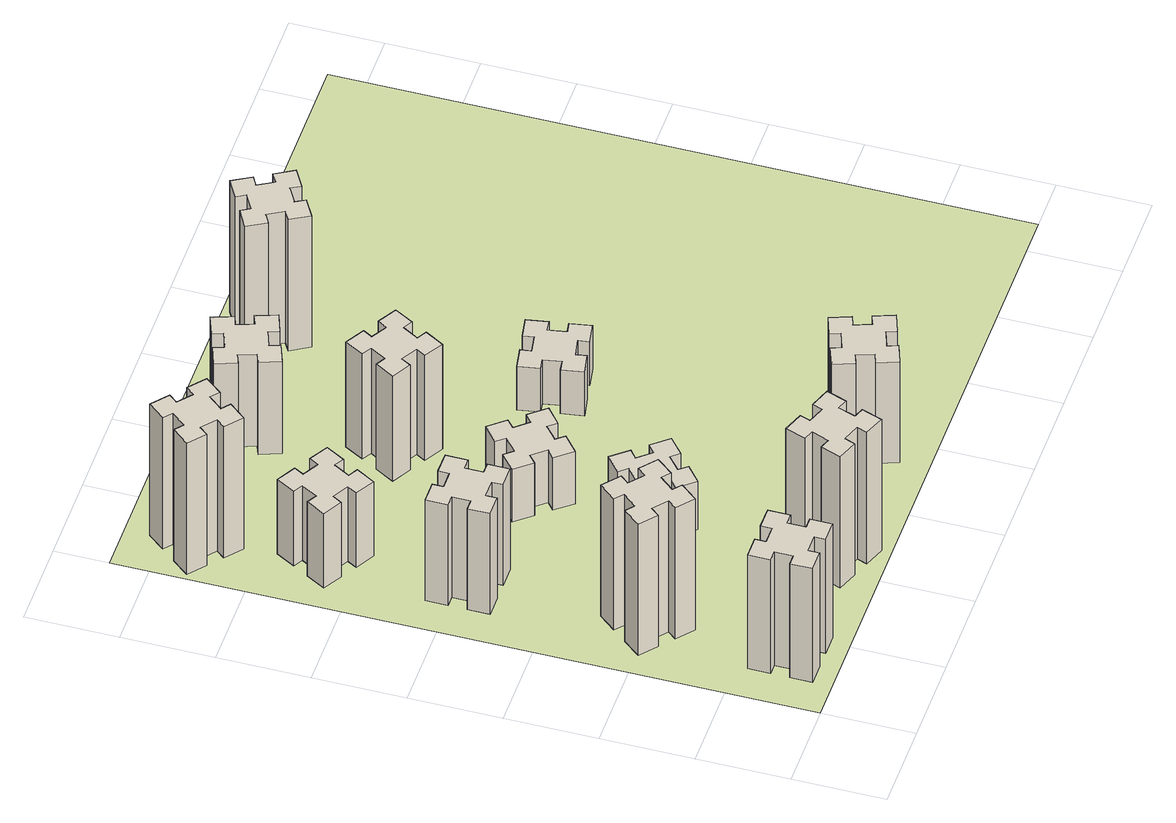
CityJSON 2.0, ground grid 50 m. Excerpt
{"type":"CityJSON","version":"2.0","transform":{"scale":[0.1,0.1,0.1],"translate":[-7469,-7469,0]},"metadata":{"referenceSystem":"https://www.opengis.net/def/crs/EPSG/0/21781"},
"CityObjects":{
"building1":{"type":"Building","attributes":{"class":"1000","function":"1000","usage":"1000","yearOfConstruction":2016,"roofType":"1000","measuredHeight":78,"storeysAboveGround":30,"storeysBelowGround":0},"geometry":[{"type":"Solid","lod":"1","boundaries":[[[[0,1,2,3,4,5,6,7,8,9,10,11,12,13,14,15,16,17,18,19]],[[17,16,20,21]],[[16,15,22,20]],[[15,14,23,22]],[[14,13,24,23]],[[13,12,25,24]],[[12,11,26,25]],[[11,10,27,26]],[[10,9,28,27]],[[9,8,29,28]],[[8,7,30,29]],[[7,6,31,30]],[[6,5,32,31]],[[5,4,33,32]],[[4,3,34,33]],[[3,2,35,34]],[[2,1,36,35]],[[1,0,37,36]],[[0,19,38,37]],[[19,18,39,38]],[[18,17,21,39]],[[24,25,26,27,28,29,30,31,32,33,34,35,36,37,38,39,21,20,22,23]]]]}]},
"building2":{"type":"Building","attributes":{"class":"1000","function":"1000","usage":"1000","yearOfConstruction":2016,"roofType":"1000","measuredHeight":90,"storeysAboveGround":30,"storeysBelowGround":0},"geometry":[{"type":"Solid","lod":"1","boundaries":[[[[40,41,42,43,44,45,46,47,48,49,50,51,52,53,54,55,56,57,58,59]],[[57,56,60,61]],[[56,55,62,60]],[[55,54,63,62]],[[54,53,64,63]],[[53,52,65,64]],[[52,51,66,65]],[[51,50,67,66]],[[50,49,68,67]],[[49,48,69,68]],[[48,47,70,69]],[[47,46,71,70]],[[46,45,72,71]],[[45,44,73,72]],[[44,43,74,73]],[[43,42,75,74]],[[42,41,76,75]],[[41,40,77,76]],[[40,59,78,77]],[[59,58,79,78]],[[58,57,61,79]],[[64,65,66,67,68,69,70,71,72,73,74,75,76,77,78,79,61,60,62,63]]]]}]},
"building3":{"type":"Building","attributes":{"class":"1000","function":"1000","usage":"1000","yearOfConstruction":2016,"roofType":"1000","measuredHeight":69,"storeysAboveGround":30,"storeysBelowGround":0},"geometry":[{"type":"Solid","lod":"1","boundaries":[[[[80,81,82,83,84,85,86,87,88,89,90,91,92,93,94,95,96,97,98,99]],[[97,96,100,101]],[[96,95,102,100]],[[95,94,103,102]],[[94,93,104,103]],[[93,92,105,104]],[[92,91,106,105]],[[91,90,107,106]],[[90,89,108,107]],[[89,88,109,108]],[[88,87,110,109]],[[87,86,111,110]],[[86,85,112,111]],[[85,84,113,112]],[[84,83,114,113]],[[83,82,115,114]],[[82,81,116,115]],[[81,80,117,116]],[[80,99,118,117]],[[99,98,119,118]],[[98,97,101,119]],[[104,105,106,107,108,109,110,111,112,113,114,115,116,117,118,119,101,100,102,103]]]]}]},
"building4":{"type":"Building","attributes":{"class":"1000","function":"1000","usage":"1000","yearOfConstruction":2016,"roofType":"1000","measuredHeight":51,"storeysAboveGround":30,"storeysBelowGround":0},"geometry":[{"type":"Solid","lod":"1","boundaries":[[[[120,121,122,123,124,125,126,127,128,129,130,131,132,133,134,135,136,137,138,139]],[[137,136,140,141]],[[136,135,142,140]],[[135,134,143,142]],[[134,133,144,143]],[[133,132,145,144]],[[132,131,146,145]],[[131,130,147,146]],[[130,129,148,147]],[[129,128,149,148]],[[128,127,150,149]],[[127,126,151,150]],[[126,125,152,151]],[[125,124,153,152]],[[124,123,154,153]],[[123,122,155,154]],[[122,121,156,155]],[[121,120,157,156]],[[120,139,158,157]],[[139,138,159,158]],[[138,137,141,159]],[[144,145,146,147,148,149,150,151,152,153,154,155,156,157,158,159,141,140,142,143]]]]}]},
"building5":{"type":"Building","attributes":{"class":"1000","function":"1000","usage":"1000","yearOfConstruction":2016,"roofType":"1000","measuredHeight":90,"storeysAboveGround":30,"storeysBelowGround":0},"geometry":[{"type":"Solid","lod":"1","boundaries":[[[[160,161,162,163,164,165,166,167,168,169,170,171,172,173,174,175,176,177,178,179]],[[177,176,180,181]],[[176,175,182,180]],[[175,174,183,182]],[[174,173,184,183]],[[173,172,185,184]],[[172,171,186,185]],[[171,170,187,186]],[[170,169,188,187]],[[169,168,189,188]],[[168,167,190,189]],[[167,166,191,190]],[[166,165,192,191]],[[165,164,193,192]],[[164,163,194,193]],[[163,162,195,194]],[[162,161,196,195]],[[161,160,197,196]],[[160,179,198,197]],[[179,178,199,198]],[[178,177,181,199]],[[184,185,186,187,188,189,190,191,192,193,194,195,196,197,198,199,181,180,182,183]]]]}]},
"building6":{"type":"Building","attributes":{"class":"1000","function":"1000","usage":"1000","yearOfConstruction":2016,"roofType":"1000","measuredHeight":90,"storeysAboveGround":30,"storeysBelowGround":0},"geometry":[{"type":"Solid","lod":"1","boundaries":[[[[200,201,202,203,204,205,206,207,208,209,210,211,212,213,214,215,216,217,218,219]],[[217,216,220,221]],[[216,215,222,220]],[[215,214,223,222]],[[214,213,224,223]],[[213,212,225,224]],[[212,211,226,225]],[[211,210,227,226]],[[210,209,228,227]],[[209,208,229,228]],[[208,207,230,229]],[[207,206,231,230]],[[206,205,232,231]],[[205,204,233,232]],[[204,203,234,233]],[[203,202,235,234]],[[202,201,236,235]],[[201,200,237,236]],[[200,219,238,237]],[[219,218,239,238]],[[218,217,221,239]],[[224,225,226,227,228,229,230,231,232,233,234,235,236,237,238,239,221,220,222,223]]]]}]},
"building7":{"type":"Building","attributes":{"class":"1000","function":"1000","usage":"1000","yearOfConstruction":2016,"roofType":"1000","measuredHeight":33,"storeysAboveGround":30,"storeysBelowGround":0},"geometry":[{"type":"Solid","lod":"1","boundaries":[[[[240,241,242,243,244,245,246,247,248,249,250,251,252,253,254,255,256,257,258,259]],[[257,256,260,261]],[[256,255,262,260]],[[255,254,263,262]],[[254,253,264,263]],[[253,252,265,264]],[[252,251,266,265]],[[251,250,267,266]],[[250,249,268,267]],[[249,248,269,268]],[[248,247,270,269]],[[247,246,271,270]],[[246,245,272,271]],[[245,244,273,272]],[[244,243,274,273]],[[243,242,275,274]],[[242,241,276,275]],[[241,240,277,276]],[[240,259,278,277]],[[259,258,279,278]],[[258,257,261,279]],[[264,265,266,267,268,269,270,271,272,273,274,275,276,277,278,279,261,260,262,263]]]]}]},
"building8":{"type":"Building","attributes":{"class":"1000","function":"1000","usage":"1000","yearOfConstruction":2016,"roofType":"1000","measuredHeight":36,"storeysAboveGround":30,"storeysBelowGround":0},"geometry":[{"type":"Solid","lod":"1","boundaries":[[[[280,281,282,283,284,285,286,287,288,289,290,291,292,293,294,295,296,297,298,299]],[[297,296,300,301]],[[296,295,302,300]],[[295,294,303,302]],[[294,293,304,303]],[[293,292,305,304]],[[292,291,306,305]],[[291,290,307,306]],[[290,289,308,307]],[[289,288,309,308]],[[288,287,310,309]],[[287,286,311,310]],[[286,285,312,311]],[[285,284,313,312]],[[284,283,314,313]],[[283,282,315,314]],[[282,281,316,315]],[[281,280,317,316]],[[280,299,318,317]],[[299,298,319,318]],[[298,297,301,319]],[[304,305,306,307,308,309,310,311,312,313,314,315,316,317,318,319,301,300,302,303]]]]}]},
"building9":{"type":"Building","attributes":{"class":"1000","function":"1000","usage":"1000","yearOfConstruction":2016,"roofType":"1000","measuredHeight":72,"storeysAboveGround":30,"storeysBelowGround":0},"geometry":[{"type":"Solid","lod":"1","boundaries":[[[[320,321,322,323,324,325,326,327,328,329,330,331,332,333,334,335,336,337,338,339]],[[337,336,340,341]],[[336,335,342,340]],[[335,334,343,342]],[[334,333,344,343]],[[333,332,345,344]],[[332,331,346,345]],[[331,330,347,346]],[[330,329,348,347]],[[329,328,349,348]],[[328,327,350,349]],[[327,326,351,350]],[[326,325,352,351]],[[325,324,353,352]],[[324,323,354,353]],[[323,322,355,354]],[[322,321,356,355]],[[321,320,357,356]],[[320,339,358,357]],[[339,338,359,358]],[[338,337,341,359]],[[344,345,346,347,348,349,350,351,352,353,354,355,356,357,358,359,341,340,342,343]]]]}]},
"building10":{"type":"Building","attributes":{"class":"1000","function":"1000","usage":"1000","yearOfConstruction":2016,"roofType":"1000","measuredHeight":69,"storeysAboveGround":30,"storeysBelowGround":0},"geometry":[{"type":"Solid","lod":"1","boundaries":[[[[360,361,362,363,364,365,366,367,368,369,370,371,372,373,374,375,376,377,378,379]],[[377,376,380,381]],[[376,375,382,380]],[[375,374,383,382]],[[374,373,384,383]],[[373,372,385,384]],[[372,371,386,385]],[[371,370,387,386]],[[370,369,388,387]],[[369,368,389,388]],[[368,367,390,389]],[[367,366,391,390]],[[366,365,392,391]],[[365,364,393,392]],[[364,363,394,393]],[[363,362,395,394]],[[362,361,396,395]],[[361,360,397,396]],[[360,379,398,397]],[[379,378,399,398]],[[378,377,381,399]],[[384,385,386,387,388,389,390,391,392,393,394,395,396,397,398,399,381,380,382,383]]]]}]},
"building11":{"type":"Building","attributes":{"class":"1000","function":"1000","usage":"1000","yearOfConstruction":2016,"roofType":"1000","measuredHeight":63,"storeysAboveGround":30,"storeysBelowGround":0},"geometry":[{"type":"Solid","lod":"1","boundaries":[[[[400,401,402,403,404,405,406,407,408,409,410,411,412,413,414,415,416,417,418,419]],[[417,416,420,421]],[[416,415,422,420]],[[415,414,423,422]],[[414,413,424,423]],[[413,412,425,424]],[[412,411,426,425]],[[411,410,427,426]],[[410,409,428,427]],[[409,408,429,428]],[[408,407,430,429]],[[407,406,431,430]],[[406,405,432,431]],[[405,404,433,432]],[[404,403,434,433]],[[403,402,435,434]],[[402,401,436,435]],[[401,400,437,436]],[[400,419,438,437]],[[419,418,439,438]],[[418,417,421,439]],[[424,425,426,427,428,429,430,431,432,433,434,435,436,437,438,439,421,420,422,423]]]]}]},
"building12":{"type":"Building","attributes":{"class":"1000","function":"1000","usage":"1000","yearOfConstruction":2016,"roofType":"1000","measuredHeight":30,"storeysAboveGround":30,"storeysBelowGround":0},"geometry":[{"type":"Solid","lod":"1","boundaries":[[[[440,441,442,443,444,445,446,447,448,449,450,451,452,453,454,455,456,457,458,459]],[[457,456,460,461]],[[456,455,462,460]],[[455,454,463,462]],[[454,453,464,463]],[[453,452,465,464]],[[452,451,466,465]],[[451,450,467,466]],[[450,449,468,467]],[[449,448,469,468]],[[448,447,470,469]],[[447,446,471,470]],[[446,445,472,471]],[[445,444,473,472]],[[444,443,474,473]],[[443,442,475,474]],[[442,441,476,475]],[[441,440,477,476]],[[440,459,478,477]],[[459,458,479,478]],[[458,457,461,479]],[[464,465,466,467,468,469,470,471,472,473,474,475,476,477,478,479,461,460,462,463]]]]}]},
"building13":{"type":"Building","attributes":{"class":"1000","function":"1000","usage":"1000","yearOfConstruction":2016,"roofType":"1000","measuredHeight":90,"storeysAboveGround":30,"storeysBelowGround":0},"geometry":[{"type":"Solid","lod":"1","boundaries":[[[[480,481,482,483,484,485,486,487,488,489,490,491,492,493,494,495,496,497,498,499]],[[497,496,500,501]],[[496,495,502,500]],[[495,494,503,502]],[[494,493,504,503]],[[493,492,505,504]],[[492,491,506,505]],[[491,490,507,506]],[[490,489,508,507]],[[489,488,509,508]],[[488,487,510,509]],[[487,486,511,510]],[[486,485,512,511]],[[485,484,513,512]],[[484,483,514,513]],[[483,482,515,514]],[[482,481,516,515]],[[481,480,517,516]],[[480,499,518,517]],[[499,498,519,518]],[[498,497,501,519]],[[504,505,506,507,508,509,510,511,512,513,514,515,516,517,518,519,501,500,502,503]]]]}]},
"landuse1":{"type":"LandUse","attributes":{"name":"plot1","function":"1010"},"geometry":[{"type":"MultiSurface","lod":"1","boundaries":[[[520,521,522,523]]]}]}
},
"vertices":[
[265,325,0],[265,225,0],[205,225,0],[205,105,0],[325,105,0],[325,165,0],[425,165,0],[425,105,0],[545,105,0],[545,225,0],[485,225,0],[485,325,0],[545,325,0],[545,445,0],[425,445,0],[425,385,0],[325,385,0],[325,445,0],[205,445,0],[205,325,0],[325,385,780],[325,445,780],[425,385,780],[425,445,780],[545,445,780],[545,325,780],[485,325,780],[485,225,780],[545,225,780],[545,105,780],[425,105,780],[425,165,780],[325,165,780],[325,105,780],[205,105,780],[205,225,780],[265,225,780],[265,325,780],[205,325,780],[205,445,780],
[484,1067,0],[408,1132,0],[446,1178,0],[354,1255,0],[277,1163,0],[323,1124,0],[259,1048,0],[213,1086,0],[136,994,0],[228,917,0],[266,963,0],[343,899,0],[304,853,0],[396,776,0],[473,868,0],[427,906,0],[492,983,0],[538,944,0],[615,1036,0],[523,1113,0],[492,983,900],[538,944,900],[427,906,900],[473,868,900],[396,776,900],[304,853,900],[343,899,900],[266,963,900],[228,917,900],[136,994,900],[213,1086,900],[259,1048,900],[323,1124,900],[277,1163,900],[354,1255,900],[446,1178,900],[408,1132,900],[484,1067,900],[523,1113,900],[615,1036,900],
[425,2065,0],[325,2065,0],[325,2125,0],[205,2125,0],[205,2005,0],[265,2005,0],[265,1905,0],[205,1905,0],[205,1785,0],[325,1785,0],[325,1845,0],[425,1845,0],[425,1785,0],[545,1785,0],[545,1905,0],[485,1905,0],[485,2005,0],[545,2005,0],[545,2125,0],[425,2125,0],[485,2005,690],[545,2005,690],[485,1905,690],[545,1905,690],[545,1785,690],[425,1785,690],[425,1845,690],[325,1845,690],[325,1785,690],[205,1785,690],[205,1905,690],[265,1905,690],[265,2005,690],[205,2005,690],[205,2125,690],[325,2125,690],[325,2065,690],[425,2065,690],[425,2125,690],[545,2125,690],
[446,2597,0],[496,2684,0],[548,2654,0],[608,2758,0],[504,2818,0],[474,2766,0],[387,2816,0],[417,2868,0],[313,2928,0],[253,2824,0],[305,2794,0],[255,2707,0],[203,2737,0],[143,2633,0],[247,2573,0],[277,2625,0],[364,2575,0],[334,2523,0],[438,2463,0],[498,2567,0],[364,2575,510],[334,2523,510],[277,2625,510],[247,2573,510],[143,2633,510],[203,2737,510],[255,2707,510],[305,2794,510],[253,2824,510],[313,2928,510],[417,2868,510],[387,2816,510],[474,2766,510],[504,2818,510],[608,2758,510],[548,2654,510],[496,2684,510],[446,2597,510],[498,2567,510],[438,2463,510],
[1029,360,0],[995,266,0],[939,287,0],[897,174,0],[1010,133,0],[1031,189,0],[1125,155,0],[1104,99,0],[1217,57,0],[1258,170,0],[1202,191,0],[1236,285,0],[1292,264,0],[1333,377,0],[1220,418,0],[1200,362,0],[1106,396,0],[1127,452,0],[1014,493,0],[973,380,0],[1106,396,900],[1127,452,900],[1200,362,900],[1220,418,900],[1333,377,900],[1292,264,900],[1236,285,900],[1202,191,900],[1258,170,900],[1217,57,900],[1104,99,900],[1125,155,900],[1031,189,900],[1010,133,900],[897,174,900],[939,287,900],[995,266,900],[1029,360,900],[973,380,900],[1014,493,900],
[384,3387,0],[308,3452,0],[346,3498,0],[254,3575,0],[177,3483,0],[223,3444,0],[159,3368,0],[113,3406,0],[36,3314,0],[128,3237,0],[166,3283,0],[243,3219,0],[204,3173,0],[296,3096,0],[373,3188,0],[327,3226,0],[392,3303,0],[438,3264,0],[515,3356,0],[423,3433,0],[392,3303,900],[438,3264,900],[327,3226,900],[373,3188,900],[296,3096,900],[204,3173,900],[243,3219,900],[166,3283,900],[128,3237,900],[36,3314,900],[113,3406,900],[159,3368,900],[223,3444,900],[177,3483,900],[254,3575,900],[346,3498,900],[308,3452,900],[384,3387,900],[423,3433,900],[515,3356,900],
[1083,1332,0],[1006,1267,0],[968,1313,0],[876,1236,0],[953,1144,0],[999,1183,0],[1063,1106,0],[1017,1068,0],[1094,976,0],[1186,1053,0],[1148,1099,0],[1224,1163,0],[1263,1117,0],[1355,1194,0],[1278,1286,0],[1232,1248,0],[1167,1324,0],[1213,1363,0],[1136,1455,0],[1044,1378,0],[1167,1324,330],[1213,1363,330],[1232,1248,330],[1278,1286,330],[1355,1194,330],[1263,1117,330],[1224,1163,330],[1148,1099,330],[1186,1053,330],[1094,976,330],[1017,1068,330],[1063,1106,330],[999,1183,330],[953,1144,330],[876,1236,330],[968,1313,330],[1006,1267,330],[1083,1332,330],[1044,1378,330],[1136,1455,330],
[1083,1972,0],[1006,1907,0],[968,1953,0],[876,1876,0],[953,1784,0],[999,1823,0],[1063,1746,0],[1017,1708,0],[1094,1616,0],[1186,1693,0],[1148,1739,0],[1224,1803,0],[1263,1757,0],[1355,1834,0],[1278,1926,0],[1232,1888,0],[1167,1964,0],[1213,2003,0],[1136,2095,0],[1044,2018,0],[1167,1964,360],[1213,2003,360],[1232,1888,360],[1278,1926,360],[1355,1834,360],[1263,1757,360],[1224,1803,360],[1148,1739,360],[1186,1693,360],[1094,1616,360],[1017,1708,360],[1063,1746,360],[999,1823,360],[953,1784,360],[876,1876,360],[968,1953,360],[1006,1907,360],[1083,1972,360],[1044,2018,360],[1136,2095,360],
[1145,2694,0],[1095,2607,0],[1043,2637,0],[983,2533,0],[1087,2473,0],[1117,2525,0],[1204,2475,0],[1174,2423,0],[1278,2363,0],[1338,2467,0],[1286,2497,0],[1336,2584,0],[1388,2554,0],[1448,2658,0],[1344,2718,0],[1314,2666,0],[1227,2716,0],[1257,2768,0],[1153,2828,0],[1093,2724,0],[1227,2716,720],[1257,2768,720],[1314,2666,720],[1344,2718,720],[1448,2658,720],[1388,2554,720],[1336,2584,720],[1286,2497,720],[1338,2467,720],[1278,2363,720],[1174,2423,720],[1204,2475,720],[1117,2525,720],[1087,2473,720],[983,2533,720],[1043,2637,720],[1095,2607,720],[1145,2694,720],[1093,2724,720],[1153,2828,720],
[1835,385,0],[1869,291,0],[1813,270,0],[1854,157,0],[1967,199,0],[1946,255,0],[2040,289,0],[2060,233,0],[2173,274,0],[2132,387,0],[2076,366,0],[2042,460,0],[2098,480,0],[2057,593,0],[1944,552,0],[1965,496,0],[1871,462,0],[1850,518,0],[1737,477,0],[1779,364,0],[1871,462,690],[1850,518,690],[1965,496,690],[1944,552,690],[2057,593,690],[2098,480,690],[2042,460,690],[2076,366,690],[2132,387,690],[2173,274,690],[2060,233,690],[2040,289,690],[1946,255,690],[1967,199,690],[1854,157,690],[1813,270,690],[1869,291,690],[1835,385,690],[1779,364,690],[1737,477,690],
[1125,3456,0],[1031,3422,0],[1010,3478,0],[897,3437,0],[939,3324,0],[995,3345,0],[1029,3251,0],[973,3230,0],[1014,3117,0],[1127,3159,0],[1106,3215,0],[1200,3249,0],[1220,3193,0],[1333,3234,0],[1292,3347,0],[1236,3326,0],[1202,3420,0],[1258,3440,0],[1217,3553,0],[1104,3512,0],[1202,3420,630],[1258,3440,630],[1236,3326,630],[1292,3347,630],[1333,3234,630],[1220,3193,630],[1200,3249,630],[1106,3215,630],[1127,3159,630],[1014,3117,630],[973,3230,630],[1029,3251,630],[995,3345,630],[939,3324,630],[897,3437,630],[1010,3478,630],[1031,3422,630],[1125,3456,630],[1104,3512,630],[1217,3553,630],
[1972,1925,0],[1955,2024,0],[2014,2034,0],[1993,2152,0],[1875,2131,0],[1885,2072,0],[1787,2055,0],[1777,2114,0],[1658,2093,0],[1679,1975,0],[1738,1985,0],[1756,1887,0],[1697,1877,0],[1717,1758,0],[1836,1779,0],[1825,1838,0],[1924,1856,0],[1934,1797,0],[2052,1817,0],[2031,1936,0],[1924,1856,300],[1934,1797,300],[1825,1838,300],[1836,1779,300],[1717,1758,300],[1697,1877,300],[1756,1887,300],[1738,1985,300],[1679,1975,300],[1658,2093,300],[1777,2114,300],[1787,2055,300],[1885,2072,300],[1875,2131,300],[1993,2152,300],[2014,2034,300],[1955,2024,300],[1972,1925,300],[2031,1936,300],[2052,1817,300],
[1844,3556,0],[1757,3506,0],[1727,3558,0],[1623,3498,0],[1683,3394,0],[1735,3424,0],[1785,3337,0],[1733,3307,0],[1793,3203,0],[1897,3263,0],[1867,3315,0],[1954,3365,0],[1984,3313,0],[2088,3373,0],[2028,3477,0],[1976,3447,0],[1926,3534,0],[1978,3564,0],[1918,3668,0],[1814,3608,0],[1926,3534,900],[1978,3564,900],[1976,3447,900],[2028,3477,900],[2088,3373,900],[1984,3313,900],[1954,3365,900],[1867,3315,900],[1897,3263,900],[1793,3203,900],[1733,3307,900],[1785,3337,900],[1735,3424,900],[1683,3394,900],[1623,3498,900],[1727,3558,900],[1757,3506,900],[1844,3556,900],[1814,3608,900],[1918,3668,900],
[5,3705,0],[3705,3705,0],[3705,5,0],[5,5,0]
]}
